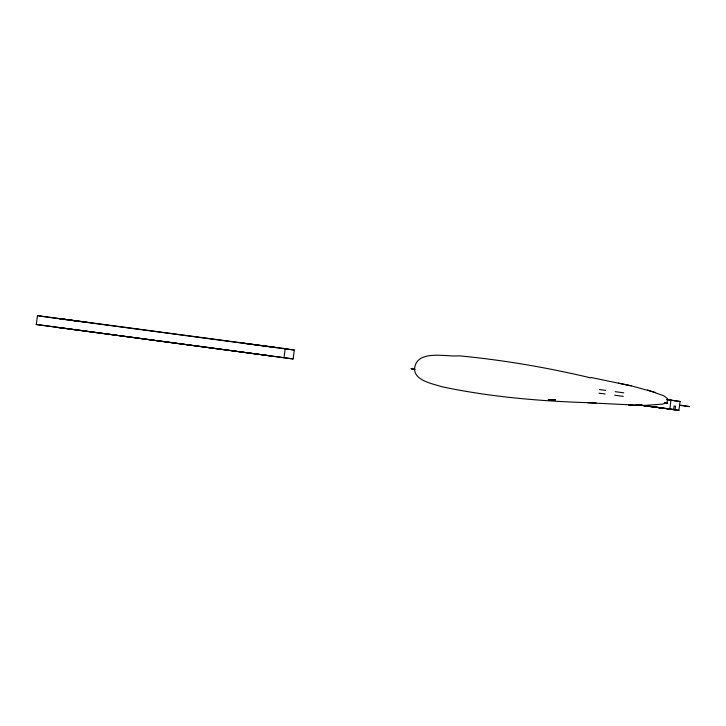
<?xml version="1.0" encoding="UTF-8"?>
<svg xmlns="http://www.w3.org/2000/svg" width="726" height="726" viewBox="0 0 726 726"><rect width="100%" height="100%" fill="white"/><g stroke="black" fill="none" stroke-linecap="round" stroke-linejoin="round"><path stroke-width="1.09" d="M36.3 324.495L37.48 315.628L285.227 348.652L294.293 350.077L293.113 358.953L36.3 324.495L293.113 358.953M284.048 357.519L285.227 348.652M671.005 400.071L680.071 401.505L678.883 410.371L669.817 408.947L671.005 400.071L666.513 399.472M673.637 409.546L674.109 405.997L675.534 406.224L675.062 409.773L636.947 404.691M548.693 399.672L555.472 399.799M587.888 402.785L643.726 405.48L662.765 404.092L667.094 402.258L667.566 398.71L663.873 395.806L647.438 390.016M628.607 405.172L640.695 405.38M548.756 399.663L555.136 399.79M548.593 399.672L555.072 399.79M596.028 402.93C544.3 401.532 492.301 397.44 441.617 386.677C431.906 383.419 410.798 380.106 415.227 365.341C420.327 349.796 447.307 357.192 459.159 355.813C503.445 360.06 547.468 367.574 590.746 377.883M548.938 399.672L554.555 399.79M548.203 399.654L554.709 399.799M599.041 393.193L605.112 393.946M87.311 322.353L59.459 318.66L78.263 321.201M275.372 347.455L259.318 345.322M243.137 343.171L258.211 345.177M637.41 404.754L659.961 407.749L653.101 406.814M605.584 390.397L599.531 389.544M615.185 391.677L623.761 392.82M46.555 317.053L66.728 319.749M68.97 320.048L294.293 350.077M667.738 399.863L680.071 401.505M614.713 395.225L623.289 396.369M414.355 369.189L410.998 368.735L415.027 369.371M664.444 402.748L667.811 403.193L664.789 402.712M679.609 405.299L689.7 406.642L680.634 405.217M637.083 404.672L669.817 408.947M636.285 404.7L678.883 410.371M37.48 315.628L45.547 316.899M270.172 355.767L271.597 355.994L57.817 327.462L59.242 327.68M591.254 377.52L631.184 385.842L655.587 392.485M618.37 383.074L631.184 385.842"/></g></svg>
